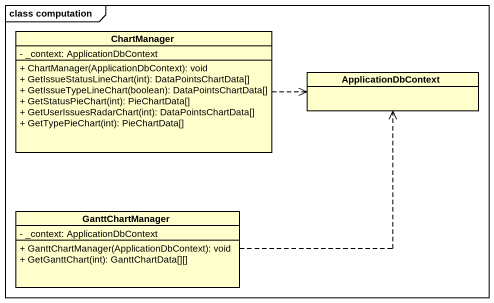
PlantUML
@startuml
mainframe class computation
hide circle
hide empty members
skinparam classAttributeIconSize 0
class ChartManager {
  - _context: ApplicationDbContext
  + ChartManager(ApplicationDbContext): void
  + GetIssueStatusLineChart(int): DataPointsChartData[]
  + GetIssueTypeLineChart(boolean): DataPointsChartData[]
  + GetStatusPieChart(int): PieChartData[]
  + GetUserIssuesRadarChart(int): DataPointsChartData[]
  + GetTypePieChart(int): PieChartData[]
}
class ApplicationDbContext
class GanttChartManager {
  - _context: ApplicationDbContext
  + GanttChartManager(ApplicationDbContext): void
  + GetGanttChart(int): GanttChartData[][]
}
ChartManager .right.> ApplicationDbContext
GanttChartManager .right.> ApplicationDbContext
@enduml
